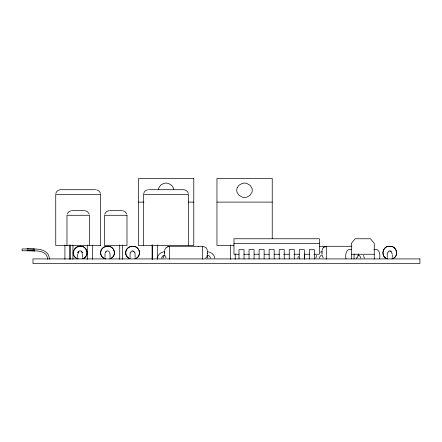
<?xml version="1.0" encoding="UTF-8"?>
<svg xmlns="http://www.w3.org/2000/svg" width="442" height="442" viewBox="0 0 442 442"><rect width="100%" height="100%" fill="white"/><g stroke="black" fill="none" stroke-linecap="round" stroke-linejoin="round"><path stroke-width="0.66" d="M89.439 245.503L89.444 215.282L66.974 215.282L66.974 245.503M100.66 245.503L100.677 194.358L55.736 194.358L55.758 245.503L100.677 245.503M188.397 245.503L188.419 194.358L143.479 194.358L143.501 245.503M387.258 252.907L387.258 257.509M164.507 252.581L164.579 250.962L164.628 253.377M304.648 254.006L304.643 255.006M354.114 253.94L354.108 254.537M321.997 253.377L321.969 250.979L321.925 252.205M326.329 255.006L326.323 250.034M321.997 253.465L321.98 254.343M354.108 255.117L353.992 259.161M304.637 255.642L304.527 259.189M326.323 255.642L326.213 259.161M164.628 253.465L164.54 254.354M358.247 253.951L358.241 254.343M207.464 251.852C207.624 248.945 207.618 256.68 207.464 253.498M326.146 246.89L326.202 246.293L326.318 249.492M169.501 246.769L169.59 246.293L202.497 246.293L202.519 259.161M202.414 246.763L202.497 246.293M315.815 258.183L316.649 255.365M157.291 258.183C157.617 254.835 160.601 252.421 163.761 251.807M357.003 257.802L356.578 258.216L357.672 256.841L358.197 255.095M358.081 255.741L358.191 255.122M321.997 250.321L323.212 247.647L325.671 246.332M163.015 258.145L163.65 256.354L164.838 255.2M297.775 258.145L298.411 256.354M319.456 258.145L320.091 256.354L321.273 255.2M207.497 255.095L206.873 256.841L205.591 258.205M164.601 250.354L165.612 248.106L168.297 246.454M161.601 258.145L162.352 256.354L163.755 255.2M55.847 193.43C56.338 191.209 58.543 189.695 60.764 189.712L95.654 189.712M143.589 193.43L144.937 191.088L147.517 189.8M67.145 214.077L68.919 211.607L71.322 210.674M104.693 214.077L106.467 211.607L108.865 210.674M392.242 253.172L391.877 253.73M134.926 253.454L135.059 253.172A0.956 0.956 0 0 0 135.059 252.609M77.941 252.183L77.704 252.609A0.956 0.956 0 0 0 77.67 253.028M323.61 247.266L324.102 246.907M78.068 252.05L78.588 251.697M105.417 252.05L105.936 251.697M167.667 246.907L168.667 246.454M391.772 258.924C399.402 257.421 397.314 245.553 389.733 246.293C382.358 245.636 380.142 257.111 387.518 258.852M392.386 258.725C399.684 256.564 396.728 245.244 389.413 246.299C382.324 245.984 380.275 256.935 387.33 258.785M320.223 252.172L320.732 251.984M148.501 189.712L183.397 189.712C185.612 189.695 187.817 191.215 188.314 193.43M138.506 202.11L143.965 202.11M188.32 202.11L193.778 202.11M216.961 202.11L272.233 202.11M71.996 210.635L84.416 210.635M85.079 210.674L87.494 211.607L89.267 214.077M109.544 210.635L121.964 210.635M233.978 243.415L319.4 243.415M234.022 245.503L216.961 245.503L216.961 178.441L272.233 178.441L272.233 238.614M319.428 246.293L351.948 246.293M26.945 248.923L27.509 248.923M351.771 249.614C346.031 247.724 345.108 255.205 346.003 258.913M373.838 249.614C379.584 247.724 380.501 255.205 379.612 258.913M26.923 250.747L27.343 250.747M239.006 254.26L233.978 254.26L233.978 238.763L319.4 238.763L319.4 254.26L313.903 254.26M243.813 254.26L249.31 254.26M254.122 254.26L258.929 254.26M264.427 254.26L269.239 254.26M274.051 254.26L279.548 254.26M283.67 254.26L289.167 254.26M293.98 254.26L299.477 254.26M304.284 254.26L309.781 254.26M351.351 254.26L374.263 254.26M27.492 250.747L28.288 250.752M27.619 248.923L28.227 248.923M28.382 248.923L28.885 248.929M28.365 250.752L28.868 250.752M29.962 248.94L22.122 248.94L22.1 250.763L29.222 250.758M29.089 250.758L29.94 250.763M29.31 250.758L33.039 250.829M29.487 248.934L32.443 248.984M30.144 250.769L31.194 250.785M30.553 248.945L33.542 249.023M31.426 250.785L31.973 250.802M32.15 250.802L33.448 250.846M32.885 249.001L33.901 249.034M33.122 250.835L34.128 250.874M33.62 249.023L34.261 249.05M33.526 250.852L34.752 250.907M33.968 249.039L34.83 249.078M34.189 250.879C39.62 250.763 47.885 252.183 47.432 259.321M34.575 249.067C40.924 248.796 49.703 251.294 49.25 259.189M122.638 210.674L125.042 211.607L126.815 214.077M203.182 246.338L206.071 247.675L207.497 250.421M198.121 246.338L198.635 246.454M208.309 251.807C211.469 252.421 214.453 254.835 214.779 258.183M390.927 251.526L390.463 251.415A4.039 4.039 0 0 0 389.999 251.36M133.744 251.526L133.28 251.415A4.039 4.039 0 0 0 132.815 251.36M96.638 189.8L99.218 191.088L100.572 193.43M105.434 258.896C97.914 257.321 100.002 245.636 107.483 246.293C114.854 245.559 117.207 257.023 109.837 258.83C113.091 257.896 115.351 254.189 114.202 250.901M78.085 258.896C70.571 257.321 72.654 245.636 80.135 246.293C87.505 245.559 89.859 257.023 82.488 258.83C85.742 257.896 88.002 254.189 86.853 250.901M105.268 258.852L102.577 257.294L100.942 254.874M77.919 258.852C65.107 253.714 81.444 238.768 86.754 250.614M130.147 258.785C122.738 256.802 125.495 245.304 132.882 246.299C140.108 245.907 142.081 257.084 134.904 258.83C138.158 257.896 140.418 254.189 139.274 250.901M130.025 258.741L127.65 257.294L126.009 254.874M169.579 259.189L169.601 246.299M208.315 255.2L209.718 256.354L210.469 258.145M81.759 251.697L82.643 252.609A0.956 0.956 0 0 1 82.676 253.028M358.893 255.2L360.075 256.354L360.711 258.145M166.054 257.846L164.601 255.15M323.218 257.846L321.991 255.15M130.252 253.454L130.119 253.172A0.956 0.956 0 0 1 130.119 252.609M363.517 255.365L364.352 258.183M207.077 255.365L207.911 258.183M139.169 250.614C136.622 242.918 123.29 246.586 125.909 254.586M114.102 250.614C111.555 242.918 98.223 246.586 100.837 254.586M392.286 254.691L392.286 257.509M374.263 258.913L374.263 243.415L370.446 238.763L355.169 238.763L351.351 243.415L351.351 258.913M314.378 258.913L314.378 249.614L309.35 249.614L309.35 258.913M304.328 258.913L304.328 249.614L299.3 249.614L299.3 258.913M294.278 258.913L294.278 249.614L289.25 249.614L289.25 258.913M284.228 258.913L284.228 249.614L279.2 249.614L279.2 258.913M274.178 258.913L274.178 249.614L269.156 249.614L269.156 258.913M264.128 258.913L264.128 249.614L259.106 249.614L259.106 258.913M254.078 258.913L254.078 249.614L249.056 249.614L249.056 258.913M244.028 258.913L244.028 249.614L239.006 249.614L239.006 258.913M235.216 253.841L235.216 259.316M230.569 244.945L230.569 259.316M157.297 244.945L157.297 259.316M152.656 244.945L152.656 259.316M152.114 244.945L152.114 259.316M135.103 254.172L135.103 257.509M130.075 254.172L130.075 257.509M122.368 244.945L122.368 259.316M119.727 244.945L119.727 259.316M110.03 253.553L110.03 257.509M105.008 253.553L105.008 257.509M92.361 244.945L92.361 259.316M87.295 244.945L87.295 259.316M82.687 254.172L82.687 257.509M77.659 254.172L77.659 257.509M72.941 244.945L72.941 259.316M70.521 244.945L70.521 259.316M69.554 244.945L69.554 259.316M64.913 244.945L64.913 259.316M173.756 189.491A6.674 6.674 0 0 0 173.446 188.132L171.634 185.308L168.325 183.424A8.343 8.343 0 0 0 163.722 183.441L160.673 185.115L158.634 188.181A6.674 6.674 0 0 0 158.33 189.629M78.438 253.487A1.884 1.884 0 0 1 80.107 250.863A1.884 1.884 0 0 1 81.952 253.36M105.655 253.001A1.884 1.884 0 0 1 107.61 250.863A1.884 1.884 0 0 1 109.356 253.178M130.721 253.001A1.884 1.884 0 0 1 132.583 250.863A1.884 1.884 0 0 1 134.456 252.995M387.921 253.084A1.884 1.884 0 0 1 389.728 250.863A1.884 1.884 0 0 1 391.64 252.995M126.987 215.282L126.987 245.503L104.516 245.503L104.516 215.282L126.987 215.282M237.365 187.485L237.089 188.181A6.674 6.674 0 0 0 237.105 192.436L238.918 195.259L242.233 197.143A8.343 8.343 0 0 0 246.829 197.126L249.879 195.452L251.918 192.386A6.674 6.674 0 0 0 251.901 188.132L250.089 185.308L246.774 183.424A8.343 8.343 0 0 0 242.177 183.441L239.128 185.115L237.365 187.485M193.778 178.441L138.506 178.441L138.506 245.503L193.778 245.503L193.778 178.441M419.9 258.913L32.984 258.913L32.984 263.559L419.9 263.559L419.9 258.913"/></g></svg>
